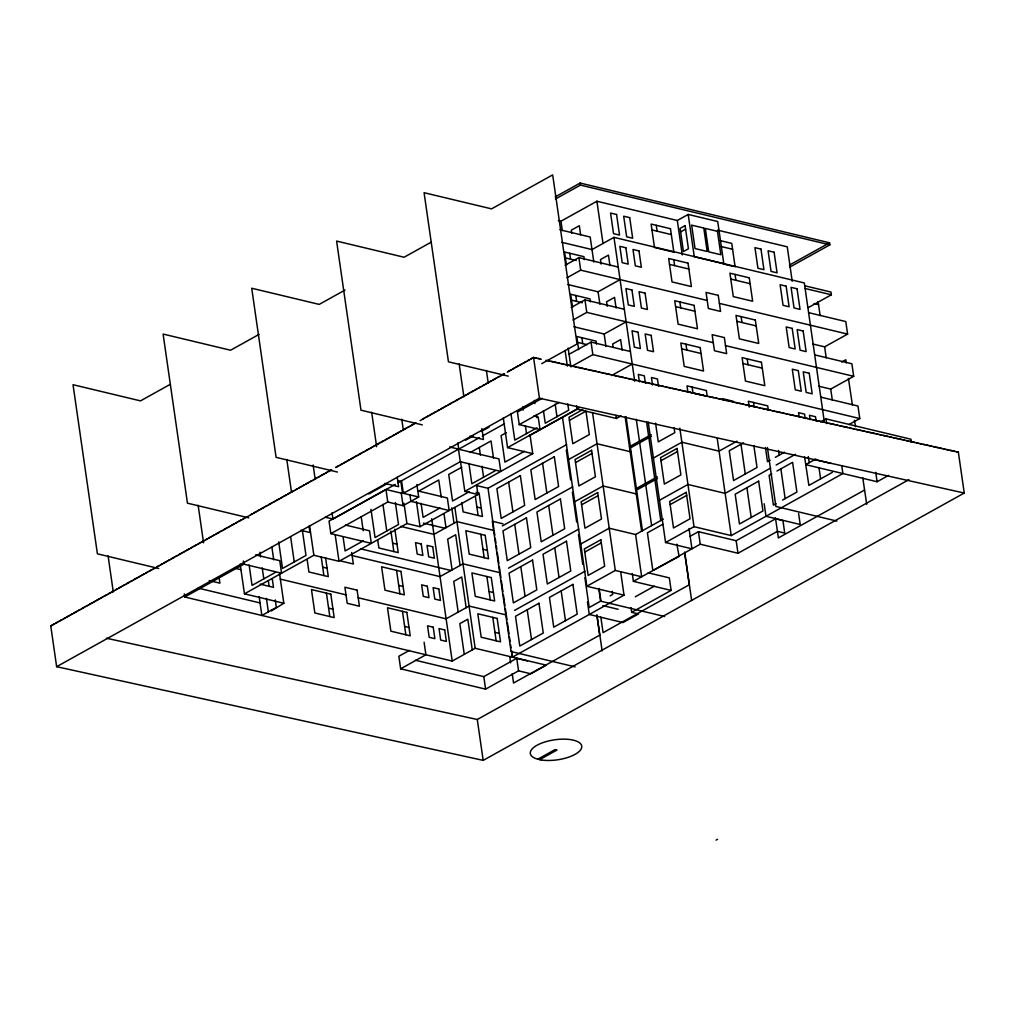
<?xml version="1.0" encoding="UTF-8"?>
<svg xmlns="http://www.w3.org/2000/svg" width="1015" height="1015" viewBox="0 0 1015 1015"><rect width="100%" height="100%" fill="white"/><g stroke="black" fill="none" stroke-linecap="round" stroke-linejoin="round"><path stroke-width="1.5" d="M716.095 840.103L717.542 839.265M259.091 334.379L230.57 350.226L163.098 334.062L187.458 503.174L248.802 517.866M170.393 384.266L140.501 400.874L73.029 384.71L97.402 553.822L158.746 568.514M345.011 290.062L319.205 304.399L251.72 288.235L276.093 457.346L337.437 472.051M431.248 242.141L404.084 257.239L336.599 241.075L360.972 410.187L422.316 424.879M555.205 196.923L580.149 183.055L829.56 242.801L829.851 244.843L789.67 267.173M555.497 198.965L580.44 185.098L829.851 244.843M558.339 220.585L560.965 221.207L596.909 201.236L677.31 220.496L688.195 214.444L717.719 221.524L723.809 263.748L694.273 256.681L688.195 214.444M824.155 420.591L804.324 282.957L613.974 237.358L592.011 249.563L561.714 242.306M565.139 265.258L578.88 257.62L618.262 267.059M566.954 277.78L580.682 270.155L707.201 300.465M680.608 231.915L685.594 229.149M567.804 284.543L598.089 291.8L620.064 279.594M571.229 307.482L584.957 299.856L624.339 309.283M573.031 320.017L586.772 312.392L713.291 342.689M51.499 625.405L54.493 623.743M55.99 622.905L57.487 622.081M58.984 621.243L61.978 619.581M63.476 618.744L64.973 617.919M66.47 617.082L69.464 615.42M70.961 614.582L72.458 613.758M73.955 612.92L76.95 611.258M78.447 610.421L79.944 609.584M81.441 608.759L84.435 607.097M85.932 606.26L87.43 605.422M88.927 604.597L91.921 602.935M93.418 602.098L94.915 601.261M96.412 600.436L99.407 598.761M100.904 597.937L102.401 597.099M103.898 596.274L106.892 594.6M108.389 593.775L109.886 592.938M111.384 592.1L114.378 590.438M115.875 589.614L117.372 588.776M118.869 587.939L121.863 586.277M123.361 585.452L124.858 584.615M126.355 583.777L129.349 582.115M130.846 581.278L132.343 580.453M133.84 579.616L136.835 577.954M138.332 577.116L139.829 576.292M141.326 575.454L144.32 573.792M145.817 572.955L147.315 572.13M148.812 571.293L151.806 569.631M153.303 568.793L154.8 567.969M157.287 566.573L159.292 565.469M160.789 564.632L162.273 563.807M163.77 562.97L166.764 561.308M168.262 560.47L169.759 559.633M171.256 558.808L174.25 557.146M175.747 556.309L177.244 555.471M178.742 554.647L181.736 552.985M183.233 552.147L184.73 551.31M186.227 550.485L189.221 548.811M190.719 547.986L192.216 547.148M193.713 546.324L196.707 544.649M198.204 543.824L199.701 542.987M201.198 542.15L204.193 540.488M205.69 539.663L207.187 538.825M208.684 537.988L211.678 536.326M213.175 535.501L214.672 534.664M216.17 533.827L219.164 532.164M220.661 531.327L222.158 530.502M223.655 529.665L226.649 528.003M228.147 527.166L229.644 526.341M231.141 525.504L234.135 523.841M235.632 523.004L237.129 522.179M238.627 521.342L241.621 519.68M243.118 518.843L244.615 518.018M250.604 514.681L252.101 513.856M253.598 513.019L256.592 511.357M258.089 510.52L259.586 509.682M261.083 508.858L264.078 507.195M265.575 506.358L267.072 505.521M268.569 504.696L271.563 503.034M273.06 502.197L274.558 501.359M276.055 500.535L279.049 498.86M280.546 498.035L282.043 497.198M283.54 496.373L286.535 494.698M288.032 493.874L289.529 493.036M291.026 492.212L294.02 490.537M295.517 489.712L297.014 488.875M298.512 488.037L301.506 486.375M303.003 485.551L304.5 484.713M305.997 483.876L308.991 482.214M310.488 481.376L311.986 480.552M313.483 479.714L316.477 478.052M317.974 477.215L319.471 476.39M320.968 475.553L323.963 473.891M325.46 473.053L326.957 472.229M328.454 471.391L331.448 469.729M335.94 467.23L338.934 465.568M340.431 464.73L341.928 463.906M343.425 463.068L346.42 461.406M347.917 460.569L349.414 459.732M350.911 458.907L353.892 457.245M355.39 456.407L356.887 455.57M358.384 454.745L361.378 453.083M362.875 452.246L364.372 451.409M365.869 450.584L368.864 448.909M370.361 448.084L371.858 447.247M373.355 446.422L376.349 444.748M377.846 443.923L379.344 443.086M380.841 442.261L383.835 440.586M385.332 439.761L386.829 438.924M388.326 438.087L391.321 436.425M392.818 435.6L394.315 434.763M395.812 433.925L398.806 432.263M400.303 431.426L401.8 430.601M403.298 429.764L406.292 428.102M407.789 427.264L409.286 426.44M410.783 425.602L413.777 423.94M422.76 418.941L424.257 418.117M425.754 417.279L428.749 415.617M430.246 414.78L431.743 413.955M433.24 413.118L436.234 411.456M437.731 410.618L439.229 409.781M440.726 408.956L443.72 407.294M445.217 406.457L446.714 405.619M448.211 404.795L451.206 403.133M452.703 402.295L454.2 401.458M455.697 400.633L458.691 398.958M460.188 398.134L461.685 397.296M463.183 396.472L466.177 394.797M467.674 393.972L469.171 393.135M470.668 392.31L473.662 390.635M475.16 389.811L476.657 388.973M478.154 388.136L481.148 386.474M482.645 385.649L484.142 384.812M485.639 383.974L488.634 382.312M490.131 381.488L491.628 380.65M493.125 379.813L496.119 378.151M497.616 377.314L499.114 376.489M500.611 375.651L503.605 373.989M508.096 371.49L511.091 369.828M512.588 368.991L514.085 368.166M515.582 367.328L518.576 365.666M520.073 364.829L521.57 364.004M523.068 363.167L526.062 361.505M527.559 360.668L529.056 359.83M530.553 359.005L533.547 357.343M50.775 626.027L331.601 469.869M335.749 467.56L415.985 422.938M420.134 420.629L504.518 373.698M507.284 372.162L533.573 357.546L541.299 359.272M541.731 363.636L577.053 344.009L552.68 174.897L491.565 208.862L424.08 192.698L448.452 361.809L508.261 376.134M573.881 326.767L604.179 334.024L626.154 321.818M569.072 354.286L591.047 342.08L630.429 351.52M570.887 366.821L592.849 354.616L859.768 418.561L857.967 406.025L820.767 397.119M50.75 625.824L56.637 666.69L539.434 398.21L964.25 493.049L958.363 452.183L956.688 451.802M368.762 493.95L387.02 483.812M465.568 440.167L473.383 435.816M481.212 431.476L489.027 427.125M542.162 398.324L517.434 412.077L519.236 424.6L540.018 429.586L538.216 417.051L533.763 415.985M184.286 593.864L184.743 596.998L243.828 564.162L281.561 573.209L279.759 560.673L255.602 554.888M403.868 491.704L401.268 493.15L385.954 489.484L329.038 521.114L330.839 533.636L371.312 543.342L369.511 530.807L345.531 525.059M403.361 493.341L460.277 461.711L500.763 471.417L498.949 458.882L458.476 449.188L401.559 480.805L403.361 493.341L418.675 497.007L416.873 484.485M789.378 265.131L829.56 242.801M325.523 517.282L332.92 519.058L395.279 484.409M398.058 482.874L400.824 481.326L402.397 492.275M449.67 446.968L458.742 449.15L479.524 437.592M482.303 436.057L504.468 423.737M519.236 424.6L559.087 402.46M470.161 452.538L491.019 440.941L493.506 458.184M506.295 432.695L501.106 435.575L504.924 462.142L524.4 451.32M611.563 375.537L632.231 364.055M330.839 533.636L387.755 502.019L403.082 505.686L418.675 497.007M419.271 490.816L438.746 480.006L441.221 497.185M461.711 467.243L448.732 474.449L452.563 501.017L469.438 491.641M275.534 572.346L252.063 585.389L249.132 565.012M536.948 427.822L514.783 440.129L510.938 413.498M240.162 564.112L244.45 593.826L313.851 555.268L339.01 561.295L406.914 523.562L420.032 526.709L477.951 494.521L476.606 485.132M503.288 417.901L507.563 447.615L576.964 409.058L616.346 418.484L621.015 415.896M529.424 435.714L578.753 408.296M582.75 409.616L568.971 417.267L572.79 443.733L589.322 434.547L585.959 411.176L569.428 420.362M363.269 540.855L345.1 550.955L343.07 536.897M495.307 470.719L471.848 483.762L468.917 463.386M460.544 461.66L464.832 491.374L532.735 453.642L530.02 434.877M439.977 508.007L423.103 517.384L421.073 503.326M808.409 307.545L831.374 294.781L830.981 292.054L804.73 285.773M476.124 485.436L488.025 488.291L566.598 444.621M279.544 573.538L283.832 603.265L271.449 610.878L271.348 610.193M568.578 459.567L597.036 443.745L631.254 451.941M575.505 462.599L592.037 453.413M629.452 446.714L651.224 434.623M651.452 436.222L630.518 447.856L636.38 488.481M502.374 525.922L572.688 486.857M812.736 344.009L824.637 346.851L847.601 334.1L845.799 321.565L808.6 312.645M574.655 501.791L603.126 485.982L637.344 494.178M653.406 458.044L681.864 442.223L719.051 451.129L736.979 441.17M581.595 504.823L598.127 495.637M660.981 460.721L677.513 451.535M841.689 362.012L845.749 359.754L846.193 362.863M635.53 488.951L657.314 476.847M657.542 478.458L636.608 490.08L642.457 530.718M508.464 568.159L578.766 529.081M818.813 386.233L830.714 389.088L853.691 376.324L851.877 363.789L814.69 354.882M743.589 442.794L729.252 450.761L733.54 480.539L757.012 467.496L753.853 445.56M580.745 544.027L609.203 528.206L635.593 534.524L663.391 519.084M659.484 500.268L687.954 484.459L725.141 493.366L770.639 468.08M584.767 552.058L601.299 542.873M670.141 504.607L686.673 495.422M409.476 650.361L398.844 656.274L400.646 668.809L485.601 689.147L518.551 670.839L530.832 673.782L546.311 665.18L475.172 648.306L452.208 661.069L184.743 596.998M820.704 421.847L826.02 418.891L910.975 439.241L911.432 442.375M770.106 460.226L767.492 461.673L765.462 447.564M775.32 457.321L784.443 452.259M400.646 668.809L425.907 654.764L424.105 642.229M676.827 544.18L679.111 556.398L652.848 570.557L647.405 532.824L662.846 524.248M514.554 610.383L584.856 571.318M776.145 465.022L795.443 454.301M848.959 424.562L859.768 418.561M771.743 473.904L769.129 475.35L773.43 505.127L776.031 503.681M776.957 471.011L792.601 462.32L796.889 492.085L782.552 500.052M562.488 417.33L586.835 586.251L615.293 570.443L641.67 576.761L635.593 534.524M648.217 422.062L665.574 542.505L694.032 526.683L731.231 535.59L842.894 473.548L841.765 465.72M815.844 458.996L805.694 464.642L877.112 481.744L888.569 475.375M690.149 536.288L698.447 531.682L736.18 540.716L775.625 518.805L782.92 520.555L784.722 533.078L777.427 531.34L737.994 553.251L700.248 544.218L633.385 581.367L632.256 573.538M610.053 595.907L612.654 594.46L612.197 591.326M832.338 472.394L808.879 485.424L804.565 456.813M620.647 571.699L624.022 595.158L512.359 657.212L511.459 650.958M415.528 660.27L483.787 676.624L516.736 658.304L527.495 660.879M635.314 596.769L654.358 586.188M631.013 607.63L631.685 612.324L671.131 590.413L669.316 577.878L648.192 572.815M864.526 490.067L778.353 537.937L777.465 531.733M106.41 638.219L477.278 719.508L908.933 479.651M56.637 666.69L483.178 760.375L964.25 493.049M537.798 759.195L555.091 749.577L556.981 750.034L539.688 759.651M534.651 357.584L536.326 357.965M538.001 358.333L539.676 358.701M548.049 360.579L549.724 360.947M551.399 361.327L553.074 361.695M554.748 362.076L556.423 362.444M558.098 362.824L559.773 363.192M561.447 363.573L563.122 363.941M564.797 364.322L566.471 364.69M568.146 365.057L569.821 365.438M571.496 365.806L573.171 366.187M574.845 366.555L576.52 366.935M578.195 367.303L579.87 367.684M581.544 368.052L583.219 368.432M584.894 368.8L586.568 369.181M588.243 369.549L589.918 369.929M591.593 370.297L593.268 370.665M594.942 371.046L596.617 371.414M598.292 371.795L599.966 372.162M601.641 372.543L603.316 372.911M604.991 373.292L606.666 373.66M608.34 374.04L610.015 374.408M611.69 374.789L613.365 375.157M615.039 375.537L616.714 375.905M618.389 376.286L620.064 376.654M621.738 377.022L623.413 377.402M625.088 377.77L626.763 378.151M628.437 378.519L630.112 378.899M631.787 379.267L633.462 379.648M635.136 380.016L636.811 380.397M638.486 380.765L640.161 381.145M641.835 381.513L643.51 381.894M645.185 382.262L646.86 382.642M648.534 383.01L650.209 383.378M651.884 383.759L653.558 384.127M655.233 384.507L656.908 384.875M658.583 385.256L660.258 385.624M661.932 386.005L663.607 386.372M665.282 386.753L666.957 387.121M668.631 387.502L670.306 387.87M671.981 388.25L673.656 388.618M675.33 388.999L677.005 389.367M678.68 389.735L680.355 390.115M682.029 390.483L683.704 390.864M685.379 391.232L687.053 391.612M688.728 391.98L690.403 392.361M692.078 392.729L693.752 393.109M695.427 393.477L697.102 393.858M698.777 394.226L700.452 394.607M702.126 394.975L703.801 395.355M705.476 395.723L707.151 396.091M708.825 396.472L710.5 396.84M712.175 397.22L713.85 397.588M715.524 397.969L717.199 398.337M718.874 398.717L720.548 399.085M722.223 399.466L723.898 399.834M725.573 400.214L727.248 400.582M728.922 400.963L730.597 401.331M732.272 401.699L733.947 402.08M735.621 402.447L737.296 402.828M738.971 403.196L740.645 403.577M742.32 403.945L743.995 404.325M745.67 404.693L747.344 405.074M749.019 405.442L750.694 405.822M752.369 406.19L754.044 406.571M755.718 406.939L757.393 407.32M759.068 407.687L760.743 408.055M762.417 408.436L764.092 408.804M765.767 409.185L767.442 409.553M769.116 409.933L770.791 410.301M772.466 410.682L774.14 411.05M775.815 411.43L777.49 411.798M779.165 412.179L780.84 412.547M782.514 412.927L784.189 413.295M785.864 413.676L787.539 414.044M789.213 414.412L790.888 414.792M792.563 415.16L794.238 415.541M795.912 415.909L797.587 416.29M799.262 416.657L800.937 417.038M802.611 417.406L804.286 417.787M805.961 418.155L807.635 418.535M809.31 418.903L810.985 419.284M812.66 419.652L814.335 420.032M816.009 420.4L817.684 420.768M819.359 421.149L821.034 421.517M822.708 421.897L824.383 422.265M826.058 422.646L827.732 423.014M829.407 423.395L831.082 423.762M832.757 424.143L834.431 424.511M836.106 424.892L837.781 425.26M839.456 425.64L841.131 426.008M842.805 426.389L844.48 426.757M846.155 427.125L847.83 427.505M849.504 427.873L851.179 428.254M852.854 428.622L854.529 429.002M856.203 429.37L857.878 429.751M859.553 430.119L861.227 430.5M862.902 430.868L864.577 431.248M866.252 431.616L867.927 431.997M869.601 432.365L871.276 432.733M872.951 433.113L874.626 433.481M876.3 433.862L877.975 434.23M879.65 434.61L881.325 434.978M882.999 435.359L884.674 435.727M886.349 436.107L888.024 436.475M889.698 436.856L891.373 437.224M893.048 437.605L894.723 437.973M896.397 438.353L898.072 438.721M899.747 439.089L901.422 439.47M903.096 439.838L904.771 440.218M906.446 440.586L908.12 440.967M909.795 441.335L911.47 441.715M913.145 442.083L914.819 442.464M916.494 442.832L918.169 443.212M919.844 443.58L921.519 443.961M923.193 444.329L924.868 444.71M926.543 445.078L928.218 445.445M929.892 445.826L931.567 446.194M933.242 446.575L934.917 446.943M936.591 447.323L938.266 447.691M939.941 448.072L941.615 448.44M943.29 448.82L944.965 449.188M946.64 449.569L948.315 449.937M949.989 450.317L951.664 450.685M953.339 451.066L955.014 451.434M545.93 360.3L958.363 452.183M717.465 230.113L787.247 246.823L792.207 281.231M720.358 240.657L731.739 243.384L735.114 266.818M651.973 229.948L671.321 234.579M721.196 246.531L732.576 249.259M723.2 263.963L733.629 266.45M559.912 229.771L590.197 237.028L593.813 262.073M805.123 288.501L831.374 294.781M669.507 264.395L688.855 269.026M730.762 279.062L750.123 283.692M814.081 303.561L818.547 304.627M565.431 257.911L576.241 260.5M719.407 303.384L847.601 334.1M675.597 306.619L694.945 311.25M736.852 321.298L756.2 325.929M571.508 300.148L582.331 302.736M725.497 345.62L853.691 376.324M681.674 348.856L701.035 353.486M742.942 363.522L762.29 368.166M577.598 342.372L586.987 344.618M722.249 398.629L733.198 401.255M814.588 459.452L830.968 463.386M836.918 521.076L775.891 506.46L767.403 447.514M469.717 436.234L483.47 439.533L481.897 428.571M507.563 447.615L532.735 453.642M476.175 492.389L479.093 493.087L482.468 516.521L463.119 511.877L461.774 502.514M464.832 491.374L477.951 494.521M665.574 542.505L691.964 548.823L689.033 528.472M397.804 480.603L400.824 481.326M418.256 491.019L447.361 497.984L449.163 510.52L410.872 501.347L409.971 495.079M384.837 483.406L398.603 486.693L397.246 477.304M476.885 507.069L481.262 508.122M503.009 523.803L492.3 521.228L511.078 651.541L575.137 666.88M494.102 530.515L456.915 521.609L433.951 534.372L400.595 526.379M423.445 523.118L444.925 528.269M633.385 581.367L671.131 590.413M482.962 549.305L487.352 550.346M586.835 586.251L624.022 595.158M392.64 543.152L397.017 544.205M664.673 616.511L600.614 601.172L598.825 588.763M300.795 530.325L309.968 532.52L309.067 526.252M631.685 612.324L638.498 613.961L623.02 622.563L589.271 614.468L587.469 601.946M602.808 605.612L618.148 609.292M360.452 548.811L451.015 570.493M352.116 555.548L440.028 576.609L463.005 563.845L500.192 572.752L500.864 577.433M489.052 591.529L493.43 592.582M341.129 561.079L353.334 563.997L351.685 552.503M322.694 567.169L327.071 568.222M398.717 585.389L403.107 586.429M234.566 568.159L240.631 569.605M280.242 579.096L346.001 594.853M358.206 597.772L446.118 618.833L469.082 606.069L506.282 614.976L506.954 619.67M494.939 632.396L499.317 633.449M260.144 584.145L273.504 587.355L272.286 578.956M328.606 608.163L332.983 609.203M404.63 626.369L409.007 627.422M209.204 580.605L219.9 583.168L218.999 576.913M244.45 593.826L283.832 603.265M198.052 588.078L260.056 602.935M875.755 472.343L877.112 481.744M848.426 378.367L852.397 404.972M854.465 420.261L855.531 426.681M862.737 477.646L866.709 504.252M818.09 301.493L820.12 315.564M824.637 346.851L826.21 357.8M830.714 389.088L832.3 400.024M826.02 418.891L826.705 423.598M816.136 421.136L815.502 416.721L809.488 415.275L810.122 419.69M819.029 467.94L820.602 478.902M805.2 418.51L804.565 414.095L798.551 412.661L799.186 417.064M808.308 456.547L809.196 462.7M798.615 513.514L800.201 524.489L765.982 516.28L764.168 503.757M778.556 450.457L779.228 455.151M780.865 468.829L785.153 498.606M768.355 410.288L767.721 405.873L748.372 401.23L749.222 407.117M775.447 517.777L777.427 531.34M735.05 274.405L735.888 280.292M741.128 316.642L741.978 322.516M747.218 358.866L748.068 364.753M753.498 402.46L754.132 406.875M740.988 444.24L745.276 474.018M746.913 487.695L751.202 517.472M736.18 540.716L737.994 553.251M717.25 438.607L731.231 535.59M677.31 220.496L682.27 254.905M673.782 259.738L674.632 265.613M679.872 301.963L680.722 307.849M685.95 344.199L686.8 350.074M692.141 387.108L692.991 392.995M656.248 225.305L657.098 231.179M698.447 531.682L700.248 544.218M679.834 428.152L694.032 526.683M674.125 427.987L674.797 432.669L658.266 441.855L655.563 423.154M684.732 552.426L691.659 600.512M684.554 552.198L689.248 584.78L603.075 632.649L600.842 617.145M658.519 386.398L657.441 378.976L651.427 377.529L652.505 384.964M645.388 383.264L644.322 375.829L638.308 374.383L639.374 381.818M646.58 422.012L648.61 436.069M648.839 437.681L654.688 478.306M654.929 479.905L660.778 520.53M613.974 237.358L634.718 381.259M636.291 419.284L639.45 441.157M639.678 442.768L645.527 483.394M645.768 484.992L651.617 525.618M609.977 265.676L608.454 255.133L600.474 259.574L601.121 264.09M616.067 307.913L614.544 297.37L606.551 301.81L607.211 306.327M622.144 350.137L620.634 339.594L612.641 344.034L613.073 347.054M596.909 201.236L602.999 243.46M626.014 416.556L630.29 446.257M625.164 417L641.62 531.175M598.089 291.8L599.903 304.31M604.179 334.024L605.98 346.534M615.902 415.363L616.346 418.484M580.149 183.055L580.44 185.098M584.348 259.612L583.93 256.668L564.581 252.024L566.484 265.219M590.438 301.836L590.019 298.892L570.658 294.261L572.562 307.456M596.528 344.072L596.097 341.129L576.748 336.485L578.652 349.68M580.631 234.744L579.324 225.711L571.331 230.151L571.775 233.171M578.88 257.62L580.682 270.155M584.957 299.856L586.772 312.392M591.047 342.08L592.849 354.616M569.707 253.255L570.544 259.142M575.784 295.492L576.634 301.366M581.874 337.716L582.724 343.603M592.532 412.471L615.293 570.443M560.965 221.207L562.31 230.595M568.172 348.043L570.658 365.26M576.52 405.924L576.964 409.058M565.089 350.441L567.347 366.098M599.116 588.446L600.918 600.981L589.195 607.503L584.894 577.725M567.804 403.907L568.705 410.174L545.245 423.204L543.431 410.669M596.985 615.204L602.123 650.881M596.807 614.976L599.713 635.149L513.552 683.019L512.207 673.719M566.294 450.089L570.595 479.867M572.384 492.326L576.672 522.091M578.474 534.55L582.762 564.327M555.167 404.148L556.969 416.683M533.573 357.546L539.434 398.21M534.41 400.456L534.867 403.589M536.44 414.551L536.897 417.685M561.181 590.908L565.469 620.673M542.581 463.271L546.869 493.036M548.671 505.495L552.959 535.273M554.748 547.732L559.049 577.497M522.674 406.977L523.131 410.111M525.389 425.78L526.519 433.608M527.229 609.774L531.517 639.539M508.629 482.138L512.918 511.903M514.719 524.362L519.008 554.139M520.797 566.598L525.098 596.363M486.413 370.462L488.215 382.985M516.736 658.304L518.551 670.839M511.661 650.831L512.562 657.098M488.025 488.291L493.886 528.955M494.33 532.088L494.787 535.209M495.231 538.331L495.904 543.025M496.36 546.146L496.804 549.28M497.261 552.401L498.834 563.35M499.291 566.484L499.964 571.179M501.321 580.567L502.894 591.504M503.351 594.638L504.924 605.587M505.381 608.708L506.054 613.415M507.411 622.804L508.984 633.753M509.428 636.874L510.114 641.569M510.558 644.703L511.014 647.824M509.746 656.654L510.634 662.858M479.296 447.463L480.425 455.304M481.998 466.266L483.584 477.24M459.135 363.865L463.88 396.751M475.363 496.551L478.09 515.468M480.805 534.271L484.18 557.704M486.883 576.507L490.258 599.928M492.782 617.374L496.157 640.795M457.841 442.883L458.742 449.15M458.476 449.188L460.277 461.711M483.787 676.624L485.601 689.147M454.885 507.538L475.172 648.306M451.789 507.868L453.997 523.232M460.087 565.457L455.659 534.74L447.666 539.181L452.094 569.897M466.164 607.693L461.736 576.977L453.756 581.417L458.184 612.134M472.254 649.917L467.826 619.201L459.833 623.641L464.261 654.358M477.278 719.508L483.178 760.375M444.012 513.844L446.004 527.673M431.692 518.716L452.208 661.069M416.429 501.676L420.032 526.709M401.762 419.195L403.336 430.157M403.983 503.224L406.914 523.562M401.268 493.15L403.082 505.686M395.355 502.565L398.514 524.514L375.043 537.544L370.982 509.34M394.848 529.183L398.223 552.604L378.874 547.973L377.745 540.158M385.954 489.484L387.755 502.019M390.902 531.137L393.845 551.551M396.56 570.354L399.935 593.788M402.46 611.347L405.835 634.768M371.655 412.242L376.628 446.689M382.947 504.392L386.778 531.023M361.188 516.698L363.218 530.756M332.019 512.803L332.92 519.058M335.178 534.702L339.01 561.295M313.127 465.022L315.158 479.105M325.561 557.704L328.289 576.622L308.928 571.991L307.139 559.493M321.184 556.651L323.899 575.568M326.437 593.128L329.812 616.562M309.562 525.542L313.851 555.268M302.368 530.35L305.984 555.421L282.513 568.463L278.681 541.82M286.776 459.414L291.521 492.288M290.633 536.872L294.248 561.942M271.918 547.275L273.72 559.811M275.268 599.89L276.346 607.414L261.857 615.471L259.155 596.68M268.315 580.707L269.127 586.302M259.954 552.223L260.639 556.93M262.213 567.893L263.798 578.867M266.412 598.304L268.353 611.855M243.372 561.029L243.828 564.162M198.141 505.229L203.558 542.809M108.085 555.877L113.274 591.897M685.087 225.609L680.101 228.388L683.438 251.542L688.424 248.764L685.087 225.609M520.365 475.616L496.893 488.659L501.194 518.424L524.654 505.394L520.365 475.616M554.317 456.75L530.845 469.793L535.146 499.558L558.605 486.528L554.317 456.75M591.593 450.317L575.061 459.503L578.88 485.957L595.412 476.771L591.593 450.317M526.455 517.84L502.983 530.883L507.272 560.661L530.744 547.618L526.455 517.84M560.407 498.974L536.935 512.017L541.223 541.794L564.695 528.752L560.407 498.974M597.683 492.541L581.151 501.727L584.957 528.193L601.489 519.008L597.683 492.541M677.068 448.427L660.537 457.613L664.343 484.079L680.875 474.893L677.068 448.427M532.532 560.077L509.073 573.12L513.362 602.885L536.821 589.855L532.532 560.077M566.484 541.211L543.025 554.253L547.313 584.018L570.773 570.988L566.484 541.211M600.855 539.764L584.323 548.95L588.129 575.416L604.661 566.23L600.855 539.764M686.229 492.326L669.697 501.511L673.516 527.978L690.048 518.792L686.229 492.326M538.965 603.253L515.493 616.295L519.794 646.06L543.253 633.03L538.965 603.253M572.917 584.386L549.445 597.429L553.746 627.194L577.205 614.164L572.917 584.386M758.649 481.173L735.177 494.216L739.478 523.994L762.937 510.951L758.649 481.173M541.312 759.969L536.351 758.776A25.959 10.099 -8.2 0 1 549.331 740.785A25.959 10.099 -8.2 0 1 581.392 748.474A25.959 10.099 -8.2 0 1 541.312 759.969M703.788 228.045L691.646 225.14L695.021 248.561L707.163 251.466L703.788 228.045M717.453 231.319L705.323 228.413L708.698 251.834L720.828 254.74L717.453 231.319M616.574 214.495L610.561 213.048L613.529 233.653L619.543 235.087L616.574 214.495M629.706 217.641L623.692 216.195L626.648 236.799L632.675 238.233L629.706 217.641M760.971 249.081L754.957 247.647L757.926 268.239L763.94 269.685L760.971 249.081M774.102 252.228L768.089 250.781L771.057 271.386L777.071 272.832L774.102 252.228M670.471 228.718L651.123 224.074L654.497 247.508L673.846 252.139L670.471 228.718M625.862 247.774L619.848 246.328L622.208 262.682L628.222 264.116L625.862 247.774M638.993 250.921L632.979 249.474L635.327 265.829L641.353 267.262L638.993 250.921M786.13 286.167L780.104 284.72L783.073 305.325L789.099 306.758L786.13 286.167M797.067 288.78L791.053 287.346L794.022 307.938L800.036 309.385L797.067 288.78M688.005 263.139L668.657 258.508L672.031 281.929L691.393 286.573L688.005 263.139M749.273 277.818L729.925 273.187L733.299 296.608L752.648 301.239L749.273 277.818M718.252 295.352L706.047 292.421L708.369 308.497L720.561 311.427L718.252 295.352M631.952 290.011L625.938 288.565L628.285 304.906L634.312 306.352L631.952 290.011M645.083 293.145L639.057 291.711L641.417 308.053L647.43 309.499L645.083 293.145M792.207 328.391L786.194 326.957L789.163 347.549L795.176 348.995L792.207 328.391M803.157 331.017L797.13 329.57L800.099 350.175L806.126 351.609L803.157 331.017M694.095 305.375L674.747 300.732L678.122 324.166L697.47 328.797L694.095 305.375M755.35 320.042L736.002 315.411L739.377 338.832L758.738 343.476L755.35 320.042M724.342 337.576L712.137 334.658L714.446 350.733L726.651 353.651L724.342 337.576M638.042 332.235L632.015 330.789L634.375 347.143L640.389 348.589L638.042 332.235M651.161 335.381L645.147 333.935L647.507 350.289L653.52 351.723L651.161 335.381M798.298 370.627L792.284 369.181L795.252 389.785L801.266 391.219L798.298 370.627M809.234 373.241L803.22 371.807L806.189 392.399L812.203 393.845L809.234 373.241M700.185 347.599L680.837 342.969L684.212 366.39L703.56 371.033L700.185 347.599M761.44 362.279L742.092 357.648L745.467 381.069L764.815 385.7L761.44 362.279M706.364 390.521L687.015 385.878L687.865 391.765L707.214 396.396L706.364 390.521M485.183 535.324L465.834 530.693L469.209 554.114L488.558 558.745L485.183 535.324M421.238 543.989L415.541 542.632L417.203 554.089L422.887 555.446L421.238 543.989M432.72 546.742L427.036 545.385L428.685 556.842L434.369 558.199L432.72 546.742M491.273 577.56L471.912 572.917L475.286 596.351L494.648 600.981L491.273 577.56M400.938 571.407L381.589 566.776L384.964 590.197L404.313 594.841L400.938 571.407M427.315 586.226L421.631 584.856L423.28 596.325L428.977 597.683L427.315 586.226M438.81 588.966L433.113 587.609L434.775 599.066L440.459 600.436L438.81 588.966M497.16 618.427L477.811 613.783L481.186 637.217L500.535 641.848L497.16 618.427M357.102 590.159L344.897 587.228L347.219 603.303L359.424 606.234L357.102 590.159M330.814 594.181L311.465 589.55L314.84 612.971L334.189 617.602L330.814 594.181M406.837 612.388L387.489 607.757L390.864 631.178L410.225 635.821L406.837 612.388M433.227 627.207L427.543 625.836L429.193 637.306L434.877 638.663L433.227 627.207M444.71 629.96L439.026 628.59L440.675 640.059L446.359 641.417L444.71 629.96"/></g></svg>
